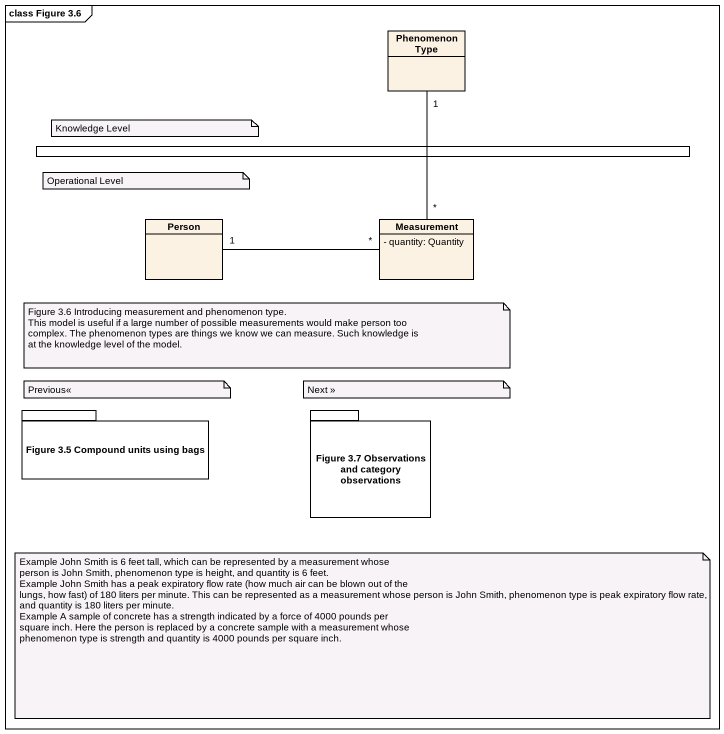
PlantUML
@startuml
mainframe class Figure 3.6
allowmixing
hide circle
hide empty members
skinparam classAttributeIconSize 0
class "Phenomenon Type" as Phenomenon_Type
rectangle " " as rectangle1
class "Person" as Person_
class Measurement {
  - quantity: Quantity
}
package "Figure 3.5 Compound units using bags" as Figure_3_5_Compound_units {
}
package "Figure 3.7 Observations and category observations" as Figure_3_7_Observations_and {
}
Phenomenon_Type "1" -- "*" Measurement
Person_ "1" -right- "*" Measurement
note as N1
  Knowledge Level
end note
note as N2
  Operational Level
end note
note as N3
  Figure 3.6 Introducing measurement and phenomenon type.
  This model is useful if a large number of possible measurements would make person too
  complex. The phenomenon types are things we know we can measure. Such knowledge is
  at the knowledge level of the model.
end note
note as N4
  Previous<<
end note
note as N5
  Next >>
end note
note as N6
  Example John Smith is 6 feet tall, which can be represented by a measurement whose
  person is John Smith, phenomenon type is height, and quantity is 6 feet.
  Example John Smith has a peak expiratory flow rate (how much air can be blown out of the
  lungs, how fast) of 180 liters per minute. This can be represented as a measurement whose person is John Smith, phenomenon type is peak expiratory flow rate,
  and quantity is 180 liters per minute.
  Example A sample of concrete has a strength indicated by a force of 4000 pounds per
  square inch. Here the person is replaced by a concrete sample with a measurement whose
  phenomenon type is strength and quantity is 4000 pounds per square inch.
end note
@enduml
